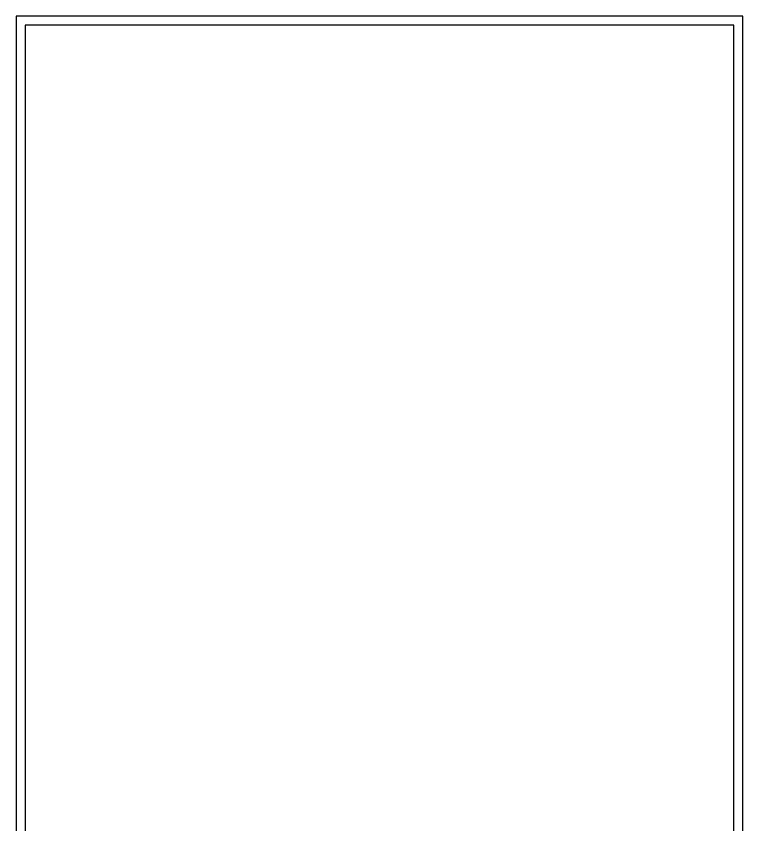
# Model space of a CAD drawing. Header units: millimetres. Extents: x 919107448 to 1838457809, y 576475876 to 1049404419.
# Drawn here: x 919227090 to 919228290, y 576497697 to 576499033 of the extents above; entities that cross this region are included whole.
import ezdxf

# ---------------------------------------------------------------- set-up
doc = ezdxf.new("R2010")
doc.units = ezdxf.units.MM
doc.layers.add('Arquitetura', color=253, linetype='Continuous')

msp = doc.modelspace()

# ---------------------------------------------------------------- linework, layer by layer
at = {"layer": 'Arquitetura'}
for p, q in [((919228290.4, 576499032.5), (919227090.4, 576499032.5)), ((919227090.4, 576499032.5), (919227090.4, 576496032.5)), ((919228290.4, 576497665.5), (919228290.4, 576499032.5)), ((919228275.4, 576499017.5), (919227105.4, 576499017.5)), ((919227105.4, 576499017.5), (919227105.4, 576496032.5)), ((919228275.4, 576497665.5), (919228275.4, 576499017.5))]:
    msp.add_line(p, q, dxfattribs=at)

doc.saveas('drawing.dxf')
